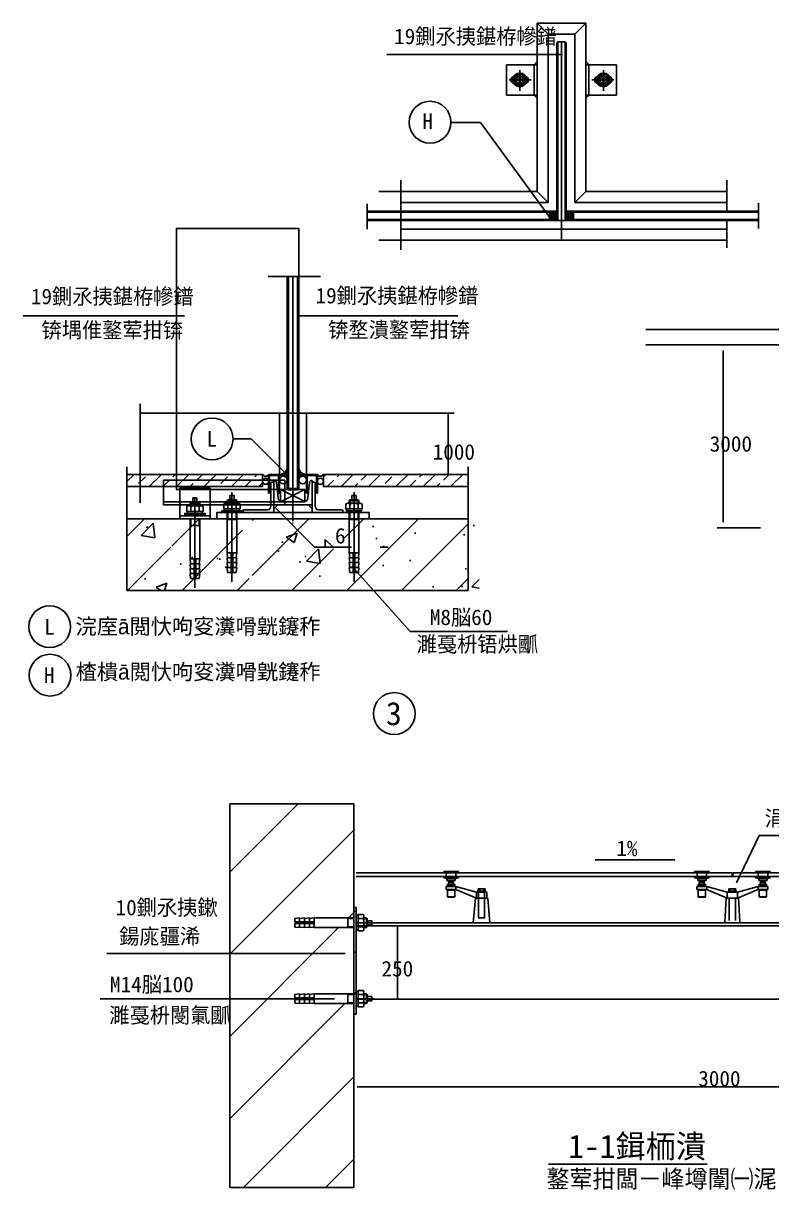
# Model space of a CAD drawing. Header units: metres. Extents: x 76772 to 101071, y -99290 to -68368.
# Drawn here: x 77643 to 89908, y -99290 to -80188 of the extents above; entities that cross this region are included whole.
import ezdxf

# ---------------------------------------------------------------- set-up
doc = ezdxf.new("R2010")
doc.units = ezdxf.units.M
for name, color, linetype in [('3', 3, 'Continuous'), ('7', 7, 'Continuous'), ('AM_1', 7, 'Continuous'), ('AXIS', 3, 'Continuous'), ('DOTE', 1, 'Continuous'), ('LAYER7', 7, 'Continuous'), ('PUB_DIM', 3, 'Continuous'), ('PUB_TEXT', 7, 'Continuous'), ('TEXT', 7, 'Continuous')]:
    doc.layers.add(name, color=color, linetype=linetype)

msp = doc.modelspace()

# ---------------------------------------------------------------- hatches: boundary and pattern name
h = msp.add_hatch()
h.set_pattern_fill('ANSI33', scale=50)
h.paths.add_polyline_path([(81562.89, -87575.08), (79762.75, -87575.08), (79762.75, -87775.08), (81562.89, -87775.08)])
h.paths.add_polyline_path([(79762.75, -87575.08), (79340.32, -87575.08), (79340.32, -87775.08), (79762.75, -87775.08)])
h = msp.add_hatch()
h.set_pattern_fill('ANSI33', scale=50)
h.paths.add_polyline_path([(84073.21, -87575.08), (82562.89, -87575.08), (82562.89, -87775.08), (84073.21, -87775.08)])
h.paths.add_polyline_path([(84933.93, -87575.08), (84073.21, -87575.08), (84073.21, -87775.08), (84933.93, -87775.08)])
h = msp.add_hatch()
h.set_pattern_fill('ANSI31', scale=200)
h.paths.add_polyline_path([(84933.93, -88300.93), (82887.89, -88300.93), (82887.89, -88960.93), (82879.89, -89040.93), (82887.89, -89040.93), (82879.89, -89120.93), (82887.89, -89120.93), (82879.89, -89200.93), (82887.89, -89200.93), (82879.89, -89280.93), (82821.22, -89280.93), (82821.22, -88960.93), (82794.55, -88960.93), (82794.55, -89280.93), (82741.22, -89280.93), (82727.89, -89200.93), (82741.22, -89200.93), (82727.89, -89120.93), (82741.22, -89120.93), (82727.89, -89040.93), (82741.22, -89040.93), (82727.89, -88960.93), (82727.89, -88435.97), (82594.26, -88302.35), (82594.26, -89478.11), (84933.93, -89478.11)])
h.paths.add_polyline_path([(82594.26, -88302.35), (82592.84, -88300.93), (82377.89, -88300.93), (82072.63, -88300.93), (82072.63, -88301.79), (82062.63, -88301.79), (82062.63, -88300.93), (81397.89, -88300.93), (81397.89, -88960.93), (81384.55, -89040.93), (81397.89, -89040.93), (81384.55, -89120.93), (81397.89, -89120.93), (81384.55, -89200.93), (81397.89, -89200.93), (81384.55, -89280.93), (81331.22, -89280.93), (81331.22, -88960.93), (81304.55, -88960.93), (81304.55, -89280.93), (81245.89, -89280.93), (81237.89, -89200.93), (81245.89, -89200.93), (81237.89, -89120.93), (81245.89, -89120.93), (81237.89, -89040.93), (81245.89, -89040.93), (81237.89, -88960.93), (81237.89, -88300.93), (81117.89, -88300.93), (81090.28, -88300.93), (80625.62, -88765.59), (79966, -88765.59), (79966, -88637.59), (80094, -88765.59), (80625.62, -88765.59), (81090.28, -88300.93), (81053.89, -88300.93), (79340.32, -88300.93), (79340.32, -89478.11), (82594.26, -89478.11)])
h = msp.add_hatch()
h.set_pattern_fill('AR-CONC', scale=10)
h.paths.add_polyline_path([(81417.89, -88960.93), (81417.89, -88300.93), (81297.89, -88300.93), (81270.28, -88300.93), (80805.62, -88765.59), (80146, -88765.59), (80146, -88637.59), (80274, -88765.59), (80805.62, -88765.59), (81270.28, -88300.93), (81233.89, -88300.93), (79520.32, -88300.93), (79520.32, -89478.11), (82774.26, -89478.11), (82774.26, -88302.35), (82772.84, -88300.93), (82557.89, -88300.93), (81577.89, -88300.93), (81577.89, -88960.93), (81564.55, -89040.93), (81577.89, -89040.93), (81564.55, -89120.93), (81577.89, -89120.93), (81564.55, -89200.93), (81577.89, -89200.93), (81564.55, -89280.93), (81511.22, -89280.93), (81511.22, -88960.93), (81484.55, -88960.93), (81484.55, -89280.93), (81425.89, -89280.93), (81417.89, -89200.93), (81425.89, -89200.93), (81417.89, -89120.93), (81425.89, -89120.93), (81417.89, -89040.93), (81425.89, -89040.93)])
h.paths.add_polyline_path([(85113.93, -88300.93), (83067.89, -88300.93), (83067.89, -88960.93), (83059.89, -89040.93), (83067.89, -89040.93), (83059.89, -89120.93), (83067.89, -89120.93), (83059.89, -89200.93), (83067.89, -89200.93), (83059.89, -89280.93), (83001.22, -89280.93), (83001.22, -88960.93), (82974.55, -88960.93), (82974.55, -89280.93), (82921.22, -89280.93), (82907.89, -89200.93), (82921.22, -89200.93), (82907.89, -89120.93), (82921.22, -89120.93), (82907.89, -89040.93), (82921.22, -89040.93), (82907.89, -88960.93), (82907.89, -88435.97), (82774.26, -88302.35), (82774.26, -89478.11), (85113.93, -89478.11)])
h = msp.add_hatch()
h.set_pattern_fill('閽㈢瓔娣峰嚌鍦', scale=300)
h.set_pattern_definition([(45, (0, 0), (-673.519, 673.519), [])])
h.paths.add_polyline_path([(82252.13, -94837.98), (82252.13, -94851.32), (82332.13, -94837.98), (82332.13, -94851.32), (82412.13, -94837.98), (83058.8, -94837.98), (83058.8, -92968.73), (81026.99, -92968.73), (81026.99, -99253.79), (83058.8, -99253.79), (83058.8, -96242.36), (82412.13, -96242.36), (82332.13, -96234.36), (82332.13, -96242.36), (82252.13, -96234.36), (82252.13, -96242.36), (82172.13, -96234.36), (82172.13, -96242.36), (82092.13, -96234.36), (82092.13, -96175.69), (82412.13, -96175.69), (82412.13, -96149.03), (82092.13, -96149.03), (82092.13, -96095.69), (82172.13, -96082.36), (82172.13, -96095.69), (82252.13, -96082.36), (82252.13, -96095.69), (82332.13, -96082.36), (82332.13, -96095.69), (82412.13, -96082.36), (83058.8, -96082.36), (83058.8, -94997.98), (82412.13, -94997.98), (82332.13, -94989.98), (82332.13, -94997.98), (82252.13, -94989.98), (82252.13, -94997.98), (82172.13, -94989.98), (82172.13, -94997.98), (82092.13, -94989.98), (82092.13, -94931.32), (82412.13, -94931.32), (82412.13, -94904.65), (82092.13, -94904.65), (82092.13, -94851.32), (82172.13, -94837.98), (82172.13, -94851.32)])
at = {"layer": 'AM_1'}
h = msp.add_hatch(dxfattribs=at)
h.set_pattern_fill('NET', scale=10)
h.paths.add_polyline_path([(86269.28, -83400.63), (86254.28, -83415.63), (86404.28, -83415.63), (86389.28, -83400.63), (86389.28, -83265.63), (86254.28, -83265.63), (86269.28, -83280.63)])
h = msp.add_hatch(dxfattribs=at)
h.set_pattern_fill('NET', scale=10)
h.paths.add_polyline_path([(86659.28, -83400.63), (86674.28, -83415.63), (86524.28, -83415.63), (86539.28, -83400.63), (86539.28, -83265.63), (86674.28, -83265.63), (86659.28, -83280.63)])
at = {"layer": 'TEXT'}
h = msp.add_hatch(dxfattribs=at)
h.set_pattern_fill('閲戝睘', scale=150)
h.set_pattern_definition([(45, (0, 0), (-336.7596, 336.7596), [])])
h.paths.add_polyline_path([(83098.8, -94668.02), (83058.8, -94668.02), (83058.8, -94769), (83098.8, -94769)])
h.paths.add_polyline_path([(83098.8, -94848.8), (83058.8, -94848.8), (83058.8, -96237.24), (83098.8, -96237.24)])
h.paths.add_polyline_path([(83098.8, -96317.04), (83058.8, -96317.04), (83058.8, -96418.02), (83098.8, -96418.02)])

# ---------------------------------------------------------------- linework, layer by layer
for p, q in [((86404.28, -83415.63), (86404.28, -80492.76)), ((86524.28, -83415.63), (86524.28, -80492.76)), ((83600.04, -80695.88), (86481.97, -80695.88)), ((86254.28, -83415.63), (86796.85, -83415.63)), ((82513.64, -84331.76), (81658.57, -84331.76)), ((81967.89, -84331.76), (81967.89, -87807.03)), ((81987.89, -87827.03), (81987.89, -84331.76)), ((82062.89, -88343.31), (82062.89, -84331.76)), ((82137.89, -87827.03), (82137.89, -84331.76)), ((82157.89, -87807.03), (82157.89, -84331.76)), ((80287.22, -84976.53), (77643.34, -84976.53)), ((84765.17, -84976.53), (82137.89, -84976.53)), ((87843.27, -85452.08), (100009.01, -85452.08)), ((79556.41, -88039.12), (79556.41, -86421.16)), ((79556.41, -86575.08), (84073.21, -86575.08)), ((81842.89, -87575.08), (81842.89, -86575.08)), ((82282.89, -87575.08), (82282.89, -86575.08)), ((84073.83, -86575.08), (84705.61, -86575.08)), ((84604.05, -87576.79), (84604.05, -86575.08)), ((79340.32, -89478.11), (79340.32, -87451.12)), ((81965.18, -87476.79), (81967.89, -87476.79)), ((82160.59, -87476.79), (82157.89, -87476.79)), ((84933.93, -89478.11), (84933.93, -87451.12)), ((81562.89, -87575.08), (79340.32, -87575.08)), ((81562.89, -87775.08), (81562.89, -87575.08)), ((81662.89, -87575.93), (81662.89, -87885.4)), ((81842.89, -87575.93), (81662.89, -87575.93)), ((81677.89, -87590.93), (81827.89, -87590.93)), ((81677.89, -87885.4), (81677.89, -87590.93)), ((81827.89, -87590.93), (81747.89, -87590.93)), ((81756.35, -87675.03), (81747.89, -87675.03)), ((81747.89, -87675.03), (81747.89, -88075.03)), ((81827.89, -87590.93), (81827.89, -87885.4)), ((81842.89, -87885.4), (81842.89, -87575.93)), ((81842.89, -87589.29), (81967.89, -87589.29)), ((81842.89, -87626.79), (81858.78, -87626.79)), ((81842.89, -87664.29), (81843.02, -87664.29)), ((81875.87, -87613.34), (81875.87, -87571.5)), ((81913.37, -87606.45), (81913.37, -87554.16)), ((81916.73, -87551.79), (81967.89, -87551.79)), ((81950.64, -87514.29), (81967.89, -87514.29)), ((81950.87, -87625.57), (81950.87, -87513.89)), ((81951.99, -87626.79), (81967.89, -87626.79)), ((81967.75, -87664.29), (81967.89, -87664.29)), ((82175.13, -87514.29), (82157.89, -87514.29)), ((82209.04, -87551.79), (82157.89, -87551.79)), ((82282.89, -87589.29), (82157.89, -87589.29)), ((82173.78, -87626.79), (82157.89, -87626.79)), ((82158.02, -87664.29), (82157.89, -87664.29)), ((82174.9, -87625.57), (82174.9, -87513.89)), ((82212.4, -87606.45), (82212.4, -87554.16)), ((82249.9, -87613.34), (82249.9, -87571.5)), ((82282.89, -87626.79), (82266.99, -87626.79)), ((82282.89, -87664.29), (82282.75, -87664.29)), ((82282.89, -87575.93), (82462.89, -87575.93)), ((82282.89, -87885.4), (82282.89, -87575.93)), ((82297.89, -87590.93), (82377.89, -87590.93)), ((82447.89, -87590.93), (82297.89, -87590.93)), ((82297.89, -87590.93), (82297.89, -87885.4)), ((82377.89, -87675.03), (82369.42, -87675.03)), ((82377.89, -88075.03), (82377.89, -87675.03)), ((82447.89, -87885.4), (82447.89, -87590.93)), ((82462.89, -87575.93), (82462.89, -87885.4)), ((84073.83, -87575.08), (84605.3, -87575.08)), ((79340.32, -87775.08), (81562.89, -87775.08)), ((81062.89, -87864.62), (81062.89, -89333.02)), ((81700.27, -87716.81), (81700.27, -88097.76)), ((81747.89, -87700.93), (81716.14, -87700.93)), ((81747.89, -88200.93), (81747.89, -87700.93)), ((81818.73, -87959.49), (81793.66, -87708.8)), ((81859.6, -87825.44), (82259.6, -87825.44)), ((81859.6, -88025.44), (81859.6, -87825.44)), ((81859.6, -87825.44), (82259.6, -88018.97)), ((81859.6, -88025.44), (82259.6, -87825.44)), ((81967.89, -87807.03), (82157.89, -87807.03)), ((81967.89, -87807.03), (81987.89, -87827.03)), ((81987.89, -87827.03), (82137.89, -87827.03)), ((82137.89, -87827.03), (82157.89, -87807.03)), ((82259.6, -87825.44), (82259.6, -88025.44)), ((82332.11, -87708.8), (82307.04, -87959.49)), ((82377.89, -88200.93), (82377.89, -87700.93)), ((82377.89, -87700.93), (82409.63, -87700.93)), ((82425.5, -87716.81), (82425.5, -88097.76)), ((83062.89, -87864.62), (83062.89, -89333.02)), ((82062.89, -88027.03), (79942.75, -88027.03)), ((80376.28, -88047.6), (80389.62, -88034.27)), ((80376.28, -88047.6), (80536.28, -88047.6)), ((80376.28, -88047.6), (80376.28, -88087.6)), ((80389.62, -88034.27), (80522.95, -88034.27)), ((80389.62, -88034.27), (80389.62, -88087.6)), ((80422.95, -87959.68), (80422.95, -88034.27)), ((80489.62, -87959.68), (80422.95, -87959.68)), ((80456.28, -87964.62), (80456.28, -89433.02)), ((80489.62, -87959.68), (80489.62, -88034.27)), ((80522.95, -88034.27), (80522.95, -88087.6)), ((80536.28, -88047.6), (80522.95, -88034.27)), ((80536.28, -88047.6), (80536.28, -88087.6)), ((80982.89, -88007.6), (80996.22, -87994.27)), ((80982.89, -88007.6), (80982.89, -88047.6)), ((80982.89, -88007.6), (81142.89, -88007.6)), ((80996.22, -87994.27), (80996.22, -88047.6)), ((80996.22, -87994.27), (81129.55, -87994.27)), ((81096.22, -87919.68), (81029.55, -87919.68)), ((81029.55, -87919.68), (81029.55, -87994.27)), ((81096.22, -87919.68), (81096.22, -87994.27)), ((81142.89, -88007.6), (81129.55, -87994.27)), ((81129.55, -87994.27), (81129.55, -88047.6)), ((81142.89, -88007.6), (81142.89, -88047.6)), ((81662.89, -87885.4), (81677.89, -87885.4)), ((81827.89, -87885.4), (81842.89, -87885.4)), ((82259.6, -88025.44), (81859.6, -88025.44)), ((82244.41, -88027.03), (81893.36, -88027.03)), ((82062.89, -88139.61), (82062.89, -87891.6)), ((82297.89, -87885.4), (82282.89, -87885.4)), ((82462.89, -87885.4), (82447.89, -87885.4)), ((82982.89, -88007.6), (82996.22, -87994.27)), ((83142.89, -88007.6), (82982.89, -88007.6)), ((82982.89, -88007.6), (82982.89, -88047.6)), ((83129.55, -87994.27), (82996.22, -87994.27)), ((82996.22, -87994.27), (82996.22, -88047.6)), ((83029.55, -87919.68), (83029.55, -87994.27)), ((83029.55, -87919.68), (83096.22, -87919.68)), ((83096.22, -87919.68), (83096.22, -87994.27)), ((83129.55, -87994.27), (83129.55, -88047.6)), ((83142.89, -88007.6), (83129.55, -87994.27)), ((83142.89, -88007.6), (83142.89, -88047.6)), ((80467.39, -88180.93), (80445.17, -88214.27)), ((80996.22, -88200.93), (80996.22, -88313.61)), ((81074, -88140.93), (81051.77, -88174.27)), ((81129.55, -88200.93), (81129.55, -88313.61)), ((81142.89, -88200.93), (81142.89, -88860.93)), ((81247.89, -88169.19), (81247.89, -88200.93)), ((81247.89, -88200.93), (81747.89, -88200.93)), ((81644.71, -88153.31), (81263.76, -88153.31)), ((81747.89, -88075.03), (82377.89, -88075.03)), ((81782.37, -88130.59), (82417.34, -88768.46)), ((82877.89, -88200.93), (82377.89, -88200.93)), ((82481.06, -88153.31), (82862.01, -88153.31)), ((82877.89, -88169.19), (82877.89, -88200.93)), ((82982.89, -88200.93), (82982.89, -88860.93)), ((82996.22, -88200.93), (82996.22, -88313.61)), ((83051.77, -88140.93), (83074, -88174.27)), ((83129.55, -88200.93), (83129.55, -88313.61)), ((79340.32, -88300.93), (84933.93, -88300.93)), ((80536.28, -88413.61), (80376.28, -88413.61)), ((80389.62, -88300.93), (80389.62, -88413.61)), ((80522.95, -88300.93), (80522.95, -88413.61)), ((80536.28, -88300.93), (80536.28, -88960.93)), ((81142.89, -88313.61), (80982.89, -88313.61)), ((82053.94, -88371.79), (82063.94, -88371.79)), ((82053.94, -88371.79), (82063.94, -88371.79)), ((82053.94, -88371.79), (82063.94, -88371.79)), ((82053.94, -88371.79), (82063.94, -88371.79)), ((82053.94, -88371.79), (82063.94, -88371.79)), ((82053.94, -88371.79), (82063.94, -88371.79)), ((82053.94, -88371.79), (82063.94, -88371.79)), ((82053.94, -88371.79), (82063.94, -88371.79)), ((82053.94, -88371.79), (82063.94, -88371.79)), ((82053.94, -88371.79), (82063.94, -88371.79)), ((82053.94, -88371.79), (82063.94, -88371.79)), ((82053.94, -88371.79), (82063.94, -88371.79)), ((82053.94, -88371.79), (82063.94, -88371.79)), ((82053.94, -88371.79), (82063.94, -88371.79)), ((82053.94, -88371.79), (82063.94, -88371.79)), ((82053.94, -88371.79), (82063.94, -88371.79)), ((82053.94, -88371.79), (82063.94, -88371.79)), ((82053.94, -88371.79), (82063.94, -88371.79)), ((82053.94, -88371.79), (82063.94, -88371.79)), ((82062.63, -88301.79), (82072.63, -88301.79)), ((82062.63, -88301.79), (82072.63, -88301.79)), ((82062.63, -88301.79), (82072.63, -88301.79)), ((82062.63, -88301.79), (82072.63, -88301.79)), ((82062.63, -88301.79), (82072.63, -88301.79)), ((82062.63, -88301.79), (82072.63, -88301.79)), ((82062.63, -88301.79), (82072.63, -88301.79)), ((82062.63, -88301.79), (82072.63, -88301.79)), ((82062.63, -88301.79), (82072.63, -88301.79)), ((82062.63, -88301.79), (82072.63, -88301.79)), ((82062.63, -88301.79), (82072.63, -88301.79)), ((82062.63, -88301.79), (82072.63, -88301.79)), ((82062.63, -88301.79), (82072.63, -88301.79)), ((82062.63, -88301.79), (82072.63, -88301.79)), ((82062.63, -88301.79), (82072.63, -88301.79)), ((82062.63, -88301.79), (82072.63, -88301.79)), ((82062.63, -88301.79), (82072.63, -88301.79)), ((82062.63, -88301.79), (82072.63, -88301.79)), ((82062.63, -88301.79), (82072.63, -88301.79)), ((82982.89, -88313.61), (83142.89, -88313.61)), ((82417.34, -88768.46), (83022.72, -88769.84)), ((82592.77, -88641.84), (82720.77, -88769.84)), ((82592.77, -88769.84), (82592.77, -88641.84)), ((83622.01, -88769.84), (83494.01, -88769.84)), ((80376.28, -88960.93), (80536.28, -88960.93)), ((80384.28, -89040.93), (80376.28, -88960.93)), ((80442.95, -88960.93), (80442.95, -89280.93)), ((80469.62, -88960.93), (80469.62, -89280.93)), ((80522.95, -89040.93), (80536.28, -88960.93)), ((80990.89, -88940.93), (80982.89, -88860.93)), ((80982.89, -88860.93), (81142.89, -88860.93)), ((80982.89, -88940.93), (80990.89, -89020.93)), ((80982.89, -88940.93), (81049.55, -88940.93)), ((81049.55, -88860.93), (81049.55, -89180.93)), ((81076.22, -88860.93), (81076.22, -89180.93)), ((81076.22, -88940.93), (81142.89, -88940.93)), ((81129.55, -88940.93), (81142.89, -88860.93)), ((81142.89, -88940.93), (81129.55, -89020.93)), ((82996.22, -88940.93), (82982.89, -88860.93)), ((83142.89, -88860.93), (82982.89, -88860.93)), ((82982.89, -88940.93), (82996.22, -89020.93)), ((83049.55, -88940.93), (82982.89, -88940.93)), ((83049.55, -88860.93), (83049.55, -89180.93)), ((83076.22, -88860.93), (83076.22, -89180.93)), ((83142.89, -88940.93), (83076.22, -88940.93)), ((83134.89, -88940.93), (83142.89, -88860.93)), ((83142.89, -88940.93), (83134.89, -89020.93)), ((80376.28, -89040.93), (80384.28, -89120.93)), ((80376.28, -89040.93), (80442.95, -89040.93)), ((80376.28, -89120.93), (80442.95, -89120.93)), ((80376.28, -89120.93), (80384.28, -89200.93)), ((80376.28, -89200.93), (80442.95, -89200.93)), ((80376.28, -89200.93), (80384.28, -89280.93)), ((80469.62, -89040.93), (80536.28, -89040.93)), ((80469.62, -89120.93), (80536.28, -89120.93)), ((80469.62, -89200.93), (80536.28, -89200.93)), ((80536.28, -89040.93), (80522.95, -89120.93)), ((80536.28, -89120.93), (80522.95, -89200.93)), ((80536.28, -89200.93), (80522.95, -89280.93)), ((80982.89, -89020.93), (80990.89, -89100.93)), ((80982.89, -89020.93), (81049.55, -89020.93)), ((80982.89, -89100.93), (80990.89, -89180.93)), ((80982.89, -89100.93), (81049.55, -89100.93)), ((80990.89, -89180.93), (81049.55, -89180.93)), ((81076.22, -89020.93), (81142.89, -89020.93)), ((81076.22, -89100.93), (81142.89, -89100.93)), ((81076.22, -89180.93), (81129.55, -89180.93)), ((81142.89, -89020.93), (81129.55, -89100.93)), ((81142.89, -89100.93), (81129.55, -89180.93)), ((82982.89, -89020.93), (82996.22, -89100.93)), ((83049.55, -89020.93), (82982.89, -89020.93)), ((82982.89, -89100.93), (82996.22, -89180.93)), ((83049.55, -89100.93), (82982.89, -89100.93)), ((83049.55, -89180.93), (82996.22, -89180.93)), ((83142.89, -89020.93), (83076.22, -89020.93)), ((83142.89, -89100.93), (83076.22, -89100.93)), ((83134.89, -89180.93), (83076.22, -89180.93)), ((83142.89, -89020.93), (83134.89, -89100.93)), ((83142.89, -89100.93), (83134.89, -89180.93)), ((80384.28, -89280.93), (80442.95, -89280.93)), ((80469.62, -89280.93), (80522.95, -89280.93)), ((79340.32, -89478.11), (84933.93, -89478.11)), ((83058.8, -92968.73), (81026.99, -92968.73)), ((81026.99, -92968.73), (81026.99, -99253.79)), ((83058.8, -99253.79), (83058.8, -92968.73)), ((83098.8, -94668.02), (83058.8, -94668.02)), ((82172.13, -94837.98), (82092.13, -94851.32)), ((82092.13, -94904.65), (82092.13, -94851.32)), ((82412.13, -94904.65), (82092.13, -94904.65)), ((82412.13, -94931.32), (82092.13, -94931.32)), ((82092.13, -94989.98), (82092.13, -94931.32)), ((82252.13, -94837.98), (82172.13, -94851.32)), ((82172.13, -94904.65), (82172.13, -94837.98)), ((82172.13, -94997.98), (82172.13, -94931.32)), ((82332.13, -94837.98), (82252.13, -94851.32)), ((82252.13, -94904.65), (82252.13, -94837.98)), ((82252.13, -94997.98), (82252.13, -94931.32)), ((82332.13, -94851.32), (82412.13, -94837.98)), ((82332.13, -94904.65), (82332.13, -94837.98)), ((82332.13, -94997.98), (82332.13, -94931.32)), ((82412.13, -94997.98), (82412.13, -94837.98)), ((83072.13, -94837.98), (82412.13, -94837.98)), ((82959.46, -94837.98), (82959.46, -94997.98)), ((83072.13, -94851.32), (82959.46, -94851.32)), ((83132.13, -94906.87), (83098.8, -94929.1)), ((83265.46, -94837.98), (83225.46, -94837.98)), ((83278.8, -94851.32), (83225.46, -94851.32)), ((83265.46, -94997.98), (83265.46, -94837.98)), ((83265.46, -94837.98), (83278.8, -94851.32)), ((83278.8, -94984.65), (83278.8, -94851.32)), ((83353.39, -94884.65), (83278.8, -94884.65)), ((83353.39, -94884.65), (83353.39, -94951.32)), ((82172.13, -94997.98), (82092.13, -94989.98)), ((82252.13, -94997.98), (82172.13, -94989.98)), ((82332.13, -94997.98), (82252.13, -94989.98)), ((82332.13, -94989.98), (82412.13, -94997.98)), ((83072.13, -94984.65), (82959.46, -94984.65)), ((83278.8, -94984.65), (83225.46, -94984.65)), ((83265.46, -94997.98), (83225.46, -94997.98)), ((83265.46, -94997.98), (83278.8, -94984.65)), ((83353.39, -94951.32), (83278.8, -94951.32)), ((82172.13, -96082.36), (82092.13, -96095.69)), ((82252.13, -96082.36), (82172.13, -96095.69)), ((82172.13, -96149.03), (82172.13, -96082.36)), ((82332.13, -96082.36), (82252.13, -96095.69)), ((82252.13, -96149.03), (82252.13, -96082.36)), ((82332.13, -96095.69), (82412.13, -96082.36)), ((82332.13, -96149.03), (82332.13, -96082.36)), ((82412.13, -96242.36), (82412.13, -96082.36)), ((83072.13, -96082.36), (82412.13, -96082.36)), ((82959.46, -96082.36), (82959.46, -96242.36)), ((83265.46, -96082.36), (83225.46, -96082.36)), ((83265.46, -96242.36), (83265.46, -96082.36)), ((83265.46, -96082.36), (83278.8, -96095.69)), ((82092.13, -96149.03), (82092.13, -96095.69)), ((82412.13, -96149.03), (82092.13, -96149.03)), ((82412.13, -96175.69), (82092.13, -96175.69)), ((82092.13, -96234.36), (82092.13, -96175.69)), ((82172.13, -96242.36), (82092.13, -96234.36)), ((82172.13, -96242.36), (82172.13, -96175.69)), ((82252.13, -96242.36), (82172.13, -96234.36)), ((82252.13, -96242.36), (82252.13, -96175.69)), ((82332.13, -96242.36), (82252.13, -96234.36)), ((82332.13, -96242.36), (82332.13, -96175.69)), ((82332.13, -96234.36), (82412.13, -96242.36)), ((83072.13, -96095.69), (82959.46, -96095.69)), ((83072.13, -96229.03), (82959.46, -96229.03)), ((83132.13, -96151.25), (83098.8, -96173.47)), ((83278.8, -96095.69), (83225.46, -96095.69)), ((83278.8, -96229.03), (83225.46, -96229.03)), ((83265.46, -96242.36), (83225.46, -96242.36)), ((83265.46, -96242.36), (83278.8, -96229.03)), ((83278.8, -96229.03), (83278.8, -96095.69)), ((83353.39, -96129.03), (83278.8, -96129.03)), ((83353.39, -96195.69), (83278.8, -96195.69)), ((83353.39, -96129.03), (83353.39, -96195.69)), ((83058.8, -97179.7), (83058.8, -97767.86)), ((83115.93, -97607.86), (94287.24, -97607.86)), ((81026.99, -99253.79), (83058.8, -99253.79))]:
    msp.add_line(p, q)
for points in [[(86404.28, -83415.63), (86524.28, -83415.63), (86539.28, -83400.63), (86539.28, -80507.76), (86524.28, -80492.76), (86404.28, -80492.76), (86389.28, -80507.76), (86389.28, -83400.63)], [(82157.89, -87825.44), (80151.22, -87825.44), (80151.22, -83546.88), (82157.89, -83546.88)], [(79340.32, -87775.08), (81562.89, -87775.08), (81562.89, -87575.08), (79340.32, -87575.08)], [(81927.89, -88075.03), (79942.75, -88075.03), (79942.75, -87670.93), (81927.89, -87670.93)], [(84933.93, -87775.08), (82562.89, -87775.08), (82562.89, -87575.08), (84933.93, -87575.08)], [(80622.95, -88240.93), (80622.95, -88214.27), (80289.62, -88214.27), (80289.62, -88240.93)], [(80578.95, -88180.93), (80333.62, -88180.93), (80333.62, -88214.27), (80578.95, -88214.27)], [(80812.89, -88300.93), (83312.89, -88300.93), (83312.89, -88200.93), (80812.89, -88200.93)], [(81229.55, -88200.93), (81229.55, -88174.27), (80896.22, -88174.27), (80896.22, -88200.93)], [(81185.55, -88140.93), (80940.22, -88140.93), (80940.22, -88174.27), (81185.55, -88174.27)], [(81747.89, -88139.03), (81811.89, -88075.03), (81747.89, -88075.03)], [(82377.89, -88139.03), (82313.89, -88075.03), (82377.89, -88075.03)], [(82940.22, -88140.93), (83185.55, -88140.93), (83185.55, -88174.27), (82940.22, -88174.27)], [(83132.13, -94795.32), (83132.13, -95040.65), (83098.8, -95040.65), (83098.8, -94795.32)], [(83132.13, -96039.69), (83132.13, -96285.03), (83098.8, -96285.03), (83098.8, -96039.69)]]:
    msp.add_lwpolyline(points, close=True)
for points in [[(86013.48, -80864.95), (86064.28, -80864.95), (86064.28, -80814.15), (86013.48, -80864.95)], [(86915.07, -80864.95), (86864.28, -80864.95), (86864.28, -80814.15), (86915.07, -80864.95)], [(86013.48, -81364.95), (86064.28, -81364.95), (86064.28, -81415.74), (86013.48, -81364.95)], [(86915.07, -81364.95), (86864.28, -81364.95), (86864.28, -81415.74), (86915.07, -81364.95)], [(84651.73, -81813.93), (85135.54, -81813.93), (86272.36, -83368.93)], [(86244.28, -83265.63), (86389.28, -83265.63), (86389.28, -83400.63), (86404.28, -83415.63), (86254.28, -83415.63), (86269.28, -83400.63), (86269.28, -83282.21), (86254.28, -83265.63)], [(86684.28, -83265.63), (86539.28, -83265.63), (86539.28, -83400.63), (86524.28, -83415.63), (86674.28, -83415.63), (86659.28, -83400.63), (86659.28, -83282.21), (86674.28, -83265.63)], [(81922.31, -87536.67), (81380.1, -86994.45), (81079.81, -86994.45)], [(81163.04, -88047.6), (80962.74, -88047.6)], [(80996.12, -88060.93), (80996.12, -88139.76)], [(81129.65, -88060.93), (81129.65, -88139.76)], [(82962.74, -88047.6), (83163.04, -88047.6)], [(82996.12, -88060.93), (82996.12, -88139.76)], [(83129.65, -88060.93), (83129.65, -88139.76)], [(80556.43, -88087.6), (80356.13, -88087.6)], [(80389.52, -88100.93), (80389.52, -88179.76)], [(80523.05, -88100.93), (80523.05, -88179.76)], [(80982.89, -88200.93), (80982.89, -88860.93)], [(83142.89, -88200.93), (83142.89, -88860.93)], [(80376.28, -88300.93), (80376.28, -88960.93)], [(85579.81, -90151.17), (83984.7, -90151.17), (83028.11, -89076.41)], [(83212.13, -94851.22), (83133.3, -94851.22)], [(83225.46, -94817.83), (83225.46, -95018.13)], [(83072.13, -94997.98), (82412.13, -94997.98)], [(83212.13, -94984.75), (83133.3, -94984.75)], [(83225.46, -96062.21), (83225.46, -96262.51)], [(83072.13, -96242.36), (82412.13, -96242.36)], [(83212.13, -96095.59), (83133.3, -96095.59)], [(83212.13, -96229.13), (83133.3, -96229.13)]]:
    msp.add_lwpolyline(points)
for points in [[(81129.65, -88060.93, 0.2), (80996.12, -88060.93, 0.4), (80929.35, -88060.93), (80929.35, -88140.93), (81196.42, -88140.93), (81196.42, -88060.93, 0.4), (81129.65, -88060.93)], [(82996.12, -88060.93, -0.2), (83129.65, -88060.93, -0.4), (83196.42, -88060.93), (83196.42, -88140.93), (82929.35, -88140.93), (82929.35, -88060.93, -0.4), (82996.12, -88060.93)], [(80523.05, -88100.93, 0.2), (80389.52, -88100.93, 0.4), (80322.75, -88100.93), (80322.75, -88180.93), (80589.82, -88180.93), (80589.82, -88100.93, 0.4), (80523.05, -88100.93)], [(83212.13, -94851.22, -0.2), (83212.13, -94984.75, -0.4), (83212.13, -95051.52), (83132.13, -95051.52), (83132.13, -94784.45), (83212.13, -94784.45, -0.4), (83212.13, -94851.22)], [(83212.13, -96095.59, -0.2), (83212.13, -96229.13, -0.4), (83212.13, -96295.89), (83132.13, -96295.89), (83132.13, -96028.83), (83212.13, -96028.83, -0.4), (83212.13, -96095.59)]]:
    msp.add_lwpolyline(points, format="xyb")
for centre, radius in [((84309.34, -81807.62), 342.45), ((80737.36, -86994.45), 342.45), ((81612.89, -87687.6), 50), ((81905.39, -87668.43), 62.5), ((82220.39, -87668.43), 62.5), ((82512.89, -87687.6), 50), ((78075.99, -90070.37), 342.45), ((78081.69, -90863.75), 342.45), ((83722.66, -91492.61), 342.45)]:
    msp.add_circle(centre, radius)
for centre, radius, start, end in [((81842.89, -87450.93), 125, 270, 0), ((82282.89, -87450.93), 125, 180, 270), ((81613.13, -87546.61), 57.33, 208.79, 330.23), ((81756.35, -87712.53), 37.5, 5.71, 90), ((82369.42, -87712.53), 37.5, 90, 174.29), ((82512.65, -87546.61), 57.33, 209.77, 331.21), ((81716.14, -87716.81), 15.87, 90, 180), ((82409.63, -87716.81), 15.87, 0, 90), ((81893.36, -87952.03), 75, 185.71, 270), ((82232.41, -87952.03), 75, 270, 354.29), ((81263.76, -88169.19), 15.87, 90, 180), ((81644.71, -88097.76), 55.56, 270, 360), ((82481.06, -88097.76), 55.56, 180, 270), ((82862.01, -88169.19), 15.87, 360, 90)]:
    msp.add_arc(centre, radius, start, end)
at = {"layer": '3'}
for p, q in [((84773.8, -94077.25), (84533.8, -94077.25)), ((84533.8, -94077.25), (84533.8, -94102.25)), ((84533.8, -94102.25), (84773.8, -94102.25)), ((84533.8, -94185.58), (84533.8, -94162.25)), ((84773.8, -94162.25), (84533.8, -94162.25)), ((84575.46, -94162.25), (84575.46, -94102.25)), ((84732.13, -94162.25), (84732.13, -94102.25)), ((84773.8, -94077.25), (84773.8, -94102.25)), ((84773.8, -94185.58), (84773.8, -94162.25)), ((88883.8, -94077.25), (88643.8, -94077.25)), ((88643.8, -94077.25), (88643.8, -94102.25)), ((88643.8, -94102.25), (88883.8, -94102.25)), ((88643.8, -94185.58), (88643.8, -94162.25)), ((88883.8, -94162.25), (88643.8, -94162.25)), ((88685.46, -94162.25), (88685.46, -94102.25)), ((88842.13, -94162.25), (88842.13, -94102.25)), ((88883.8, -94077.25), (88883.8, -94102.25)), ((88883.8, -94185.58), (88883.8, -94162.25)), ((89643.8, -94077.25), (89883.8, -94077.25)), ((89643.8, -94077.25), (89643.8, -94102.25)), ((89883.8, -94102.25), (89643.8, -94102.25)), ((89643.8, -94162.25), (89883.8, -94162.25)), ((89643.8, -94185.58), (89643.8, -94162.25)), ((89685.46, -94162.25), (89685.46, -94102.25)), ((89842.13, -94162.25), (89842.13, -94102.25)), ((89883.8, -94077.25), (89883.8, -94102.25)), ((89883.8, -94185.58), (89883.8, -94162.25)), ((84533.8, -94185.58), (84773.8, -94185.58)), ((84585.46, -94192.25), (84533.8, -94185.58)), ((84560.46, -94185.58), (84747.13, -94185.58)), ((84583.8, -94312.25), (84583.8, -94322.25)), ((84583.8, -94312.25), (84723.8, -94312.25)), ((84585.46, -94225.58), (84585.46, -94192.25)), ((84585.46, -94192.25), (84722.13, -94192.25)), ((84585.46, -94225.58), (84722.13, -94225.58)), ((84593.8, -94288.92), (84593.8, -94312.25)), ((84593.8, -94288.92), (84713.8, -94288.92)), ((84610.46, -94305.58), (84610.46, -94288.92)), ((84610.46, -94305.58), (84697.13, -94305.58)), ((84613.8, -94255.58), (84613.8, -94238.92)), ((84613.8, -94238.92), (84693.8, -94238.92)), ((84613.8, -94255.58), (84693.8, -94255.58)), ((84617.13, -94288.92), (84617.13, -94255.58)), ((84620.46, -94238.92), (84620.46, -94225.58)), ((84627.13, -94255.58), (84627.13, -94238.92)), ((84680.46, -94255.58), (84680.46, -94238.92)), ((84687.13, -94238.92), (84687.13, -94225.58)), ((84690.46, -94288.92), (84690.46, -94255.58)), ((84693.8, -94255.58), (84693.8, -94238.92)), ((84697.13, -94305.58), (84697.13, -94288.92)), ((84713.8, -94288.92), (84713.8, -94312.25)), ((84722.13, -94192.25), (84773.8, -94185.58)), ((84722.13, -94225.58), (84722.13, -94192.25)), ((84723.8, -94312.25), (84723.8, -94322.25)), ((84733.8, -94372.25), (84733.8, -94322.25)), ((85096.06, -94360.97), (85211.53, -94360.97)), ((85096.06, -94400.97), (85096.06, -94360.97)), ((85124.93, -94360.97), (85124.93, -94400.97)), ((85182.66, -94360.97), (85182.66, -94400.97)), ((85211.53, -94400.97), (85211.53, -94360.97)), ((88643.8, -94185.58), (88883.8, -94185.58)), ((88695.46, -94192.25), (88643.8, -94185.58)), ((88670.46, -94185.58), (88857.13, -94185.58)), ((88693.8, -94312.25), (88693.8, -94322.25)), ((88693.8, -94312.25), (88833.8, -94312.25)), ((88695.46, -94225.58), (88695.46, -94192.25)), ((88695.46, -94192.25), (88832.13, -94192.25)), ((88695.46, -94225.58), (88832.13, -94225.58)), ((88703.8, -94288.92), (88703.8, -94312.25)), ((88703.8, -94288.92), (88823.8, -94288.92)), ((88720.46, -94305.58), (88720.46, -94288.92)), ((88720.46, -94305.58), (88807.13, -94305.58)), ((88723.8, -94255.58), (88723.8, -94238.92)), ((88723.8, -94238.92), (88803.8, -94238.92)), ((88723.8, -94255.58), (88803.8, -94255.58)), ((88727.13, -94288.92), (88727.13, -94255.58)), ((88730.46, -94238.92), (88730.46, -94225.58)), ((88737.13, -94255.58), (88737.13, -94238.92)), ((88790.46, -94255.58), (88790.46, -94238.92)), ((88797.13, -94238.92), (88797.13, -94225.58)), ((88800.46, -94288.92), (88800.46, -94255.58)), ((88803.8, -94255.58), (88803.8, -94238.92)), ((88807.13, -94305.58), (88807.13, -94288.92)), ((88823.8, -94288.92), (88823.8, -94312.25)), ((88832.13, -94192.25), (88883.8, -94185.58)), ((88832.13, -94225.58), (88832.13, -94192.25)), ((88833.8, -94312.25), (88833.8, -94322.25)), ((88843.8, -94372.25), (88843.8, -94322.25)), ((89206.06, -94360.97), (89321.53, -94360.97)), ((89206.06, -94400.97), (89206.06, -94360.97)), ((89234.93, -94360.97), (89234.93, -94400.97)), ((89292.66, -94360.97), (89292.66, -94400.97)), ((89321.53, -94400.97), (89321.53, -94360.97)), ((89321.53, -94400.97), (89321.53, -94360.97)), ((89883.8, -94185.58), (89643.8, -94185.58)), ((89695.46, -94192.25), (89643.8, -94185.58)), ((89857.13, -94185.58), (89670.46, -94185.58)), ((89683.8, -94372.25), (89683.8, -94322.25)), ((89833.8, -94312.25), (89693.8, -94312.25)), ((89693.8, -94312.25), (89693.8, -94322.25)), ((89832.13, -94192.25), (89695.46, -94192.25)), ((89695.46, -94225.58), (89695.46, -94192.25)), ((89832.13, -94225.58), (89695.46, -94225.58)), ((89823.8, -94288.92), (89703.8, -94288.92)), ((89703.8, -94288.92), (89703.8, -94312.25)), ((89720.46, -94305.58), (89720.46, -94288.92)), ((89807.13, -94305.58), (89720.46, -94305.58)), ((89803.8, -94238.92), (89723.8, -94238.92)), ((89723.8, -94255.58), (89723.8, -94238.92)), ((89803.8, -94255.58), (89723.8, -94255.58)), ((89727.13, -94288.92), (89727.13, -94255.58)), ((89730.46, -94238.92), (89730.46, -94225.58)), ((89737.13, -94255.58), (89737.13, -94238.92)), ((89790.46, -94255.58), (89790.46, -94238.92)), ((89797.13, -94238.92), (89797.13, -94225.58)), ((89800.46, -94288.92), (89800.46, -94255.58)), ((89803.8, -94255.58), (89803.8, -94238.92)), ((89807.13, -94305.58), (89807.13, -94288.92)), ((89823.8, -94288.92), (89823.8, -94312.25)), ((89832.13, -94192.25), (89883.8, -94185.58)), ((89832.13, -94225.58), (89832.13, -94192.25)), ((89833.8, -94312.25), (89833.8, -94322.25)), ((84583.8, -94382.25), (84583.8, -94372.25)), ((84583.8, -94382.25), (84723.8, -94382.25)), ((84593.8, -94492.25), (84593.8, -94382.25)), ((84593.8, -94492.25), (84600.46, -94498.92)), ((84593.8, -94492.25), (84713.8, -94492.25)), ((84600.46, -94498.92), (84707.13, -94498.92)), ((84707.13, -94498.92), (84713.8, -94492.25)), ((84713.8, -94492.25), (84713.8, -94382.25)), ((84723.8, -94382.25), (84723.8, -94372.25)), ((85220.46, -94411.58), (85087.13, -94411.58)), ((85087.13, -94411.58), (85087.13, -94415.58)), ((85090.46, -94400.97), (85217.13, -94400.97)), ((85090.46, -94411.58), (85090.46, -94400.97)), ((85152.46, -94400.97), (85152.46, -94411.58)), ((85155.13, -94400.97), (85155.13, -94411.58)), ((85217.13, -94411.58), (85217.13, -94400.97)), ((85220.46, -94411.58), (85220.46, -94415.58)), ((88693.8, -94382.25), (88693.8, -94372.25)), ((88693.8, -94382.25), (88833.8, -94382.25)), ((88703.8, -94492.25), (88703.8, -94382.25)), ((88703.8, -94492.25), (88710.46, -94498.92)), ((88703.8, -94492.25), (88823.8, -94492.25)), ((88710.46, -94498.92), (88817.13, -94498.92)), ((88817.13, -94498.92), (88823.8, -94492.25)), ((88823.8, -94492.25), (88823.8, -94382.25)), ((88833.8, -94382.25), (88833.8, -94372.25)), ((89330.46, -94411.58), (89197.13, -94411.58)), ((89197.13, -94411.58), (89197.13, -94415.58)), ((89200.46, -94400.97), (89327.13, -94400.97)), ((89200.46, -94411.58), (89200.46, -94400.97)), ((89213.8, -94515.58), (89213.8, -94882.09)), ((89262.46, -94400.97), (89262.46, -94411.58)), ((89265.13, -94400.97), (89265.13, -94411.58)), ((89313.8, -94882.09), (89313.8, -94515.58)), ((89327.13, -94411.58), (89327.13, -94400.97)), ((89327.13, -94411.58), (89327.13, -94400.97)), ((89330.46, -94411.58), (89330.46, -94415.58)), ((89330.46, -94411.58), (89330.46, -94415.58)), ((89693.8, -94382.25), (89693.8, -94372.25)), ((89833.8, -94382.25), (89693.8, -94382.25)), ((89703.8, -94492.25), (89703.8, -94382.25)), ((89823.8, -94492.25), (89703.8, -94492.25)), ((89710.46, -94498.92), (89703.8, -94492.25)), ((89817.13, -94498.92), (89710.46, -94498.92)), ((89823.8, -94492.25), (89817.13, -94498.92)), ((89823.8, -94492.25), (89823.8, -94382.25)), ((89833.8, -94382.25), (89833.8, -94372.25))]:
    msp.add_line(p, q, dxfattribs=at)
for points in [[(85238.8, -94415.58), (85238.8, -94515.58), (85068.8, -94515.58), (85068.8, -94415.58)], [(85103.8, -94415.58), (85103.8, -94840.58), (85203.8, -94840.58), (85203.8, -94415.58)], [(89348.8, -94415.58), (89348.8, -94515.58), (89178.8, -94515.58), (89178.8, -94415.58)]]:
    msp.add_lwpolyline(points, dxfattribs=at)
at = {"layer": '7'}
for p, q in [((84733.8, -94322.25), (84573.8, -94322.25)), ((84573.8, -94322.25), (84573.8, -94372.25)), ((85068.8, -94415.58), (84733.8, -94322.25)), ((88843.8, -94322.25), (88683.8, -94322.25)), ((88683.8, -94322.25), (88683.8, -94372.25)), ((89178.8, -94415.58), (88843.8, -94322.25)), ((89348.8, -94415.58), (89683.8, -94322.25)), ((89683.8, -94322.25), (89843.8, -94322.25)), ((89843.8, -94322.25), (89843.8, -94372.25)), ((84573.8, -94372.25), (84733.8, -94372.25)), ((84733.8, -94372.25), (85068.8, -94515.58)), ((85053.8, -94515.58), (85016.65, -94918.02)), ((85068.8, -94515.58), (85053.8, -94515.58)), ((85238.8, -94415.58), (85068.8, -94415.58)), ((85253.8, -94515.58), (85238.8, -94515.58)), ((88683.8, -94372.25), (88843.8, -94372.25)), ((88843.8, -94372.25), (89178.8, -94515.58)), ((89163.8, -94515.58), (89142.74, -94908.31)), ((89178.8, -94515.58), (89163.8, -94515.58)), ((89348.8, -94415.58), (89178.8, -94415.58)), ((89683.8, -94372.25), (89348.8, -94515.58)), ((89363.8, -94515.58), (89348.8, -94515.58)), ((89348.8, -94515.58), (89363.8, -94515.58)), ((89843.8, -94372.25), (89683.8, -94372.25))]:
    msp.add_line(p, q, dxfattribs=at)
for points in [[(85290.94, -94918.02), (85253.8, -94515.58)], [(89384.85, -94908.31), (89363.8, -94515.58)]]:
    msp.add_lwpolyline(points, dxfattribs=at)
at = {"layer": 'AM_1'}
for p, q in [((86244.28, -80367.76), (86064.28, -80187.76)), ((86064.28, -80187.76), (86864.28, -80187.76)), ((86064.28, -82940.63), (86064.28, -80187.76)), ((86684.28, -80367.76), (86864.28, -80187.76)), ((86864.28, -80187.76), (86864.28, -82940.63)), ((86244.28, -80367.76), (86684.28, -80367.76)), ((86244.28, -83120.63), (86244.28, -80367.76)), ((86684.28, -80367.76), (86684.28, -83120.63)), ((86464.28, -80492.76), (86464.28, -83722.98)), ((86064.28, -80864.95), (85563.58, -80864.95)), ((85563.58, -80864.95), (85563.58, -81364.95)), ((85778.56, -81293.23), (85778.56, -80957.47)), ((85778.56, -81293.23), (85778.56, -80957.47)), ((86064.28, -80864.95), (86016.66, -80864.95)), ((86016.66, -80864.95), (86016.66, -81364.95)), ((86064.28, -81364.95), (86064.28, -80864.95)), ((86064.28, -81364.95), (86064.28, -80864.95)), ((86864.28, -81364.95), (86864.28, -80864.95)), ((86864.28, -80864.95), (86911.9, -80864.95)), ((86864.28, -81364.95), (86864.28, -80864.95)), ((86864.28, -80864.95), (87364.97, -80864.95)), ((86911.9, -80864.95), (86911.9, -81364.95)), ((87149.99, -81293.23), (87149.99, -80957.47)), ((87149.99, -81293.23), (87149.99, -80957.47)), ((87364.97, -80864.95), (87364.97, -81364.95)), ((85605.58, -81114.95), (85966.58, -81114.95)), ((85605.58, -81114.95), (85966.58, -81114.95)), ((85922.38, -81114.95), (85633.78, -81114.95)), ((85922.38, -81114.95), (85633.78, -81114.95)), ((85730.87, -81032.34), (85683.18, -81114.95)), ((85730.87, -81032.34), (85683.18, -81114.95)), ((85683.18, -81114.95), (85730.87, -81197.55)), ((85683.18, -81114.95), (85730.87, -81197.55)), ((85826.25, -81032.34), (85730.87, -81032.34)), ((85826.25, -81032.34), (85730.87, -81032.34)), ((85873.94, -81114.95), (85826.25, -81032.34)), ((85873.94, -81114.95), (85826.25, -81032.34)), ((85826.25, -81197.55), (85873.94, -81114.95)), ((85826.25, -81197.55), (85873.94, -81114.95)), ((87322.98, -81114.95), (86961.97, -81114.95)), ((87322.98, -81114.95), (86961.97, -81114.95)), ((87006.17, -81114.95), (87294.77, -81114.95)), ((87006.17, -81114.95), (87294.77, -81114.95)), ((87054.61, -81114.95), (87102.3, -81032.34)), ((87054.61, -81114.95), (87102.3, -81032.34)), ((87102.3, -81197.55), (87054.61, -81114.95)), ((87102.3, -81197.55), (87054.61, -81114.95)), ((87102.3, -81032.34), (87197.68, -81032.34)), ((87102.3, -81032.34), (87197.68, -81032.34)), ((87197.68, -81032.34), (87245.37, -81114.95)), ((87197.68, -81032.34), (87245.37, -81114.95)), ((87245.37, -81114.95), (87197.68, -81197.55)), ((87245.37, -81114.95), (87197.68, -81197.55)), ((85563.58, -81364.95), (86064.28, -81364.95)), ((85730.87, -81197.55), (85826.25, -81197.55)), ((85730.87, -81197.55), (85826.25, -81197.55)), ((86064.28, -81415.74), (86013.48, -81364.95)), ((86016.66, -81364.95), (86064.28, -81364.95)), ((86864.28, -81415.74), (86915.07, -81364.95)), ((86864.28, -81364.95), (86864.28, -81415.74)), ((86911.9, -81364.95), (86864.28, -81364.95)), ((87364.97, -81364.95), (86864.28, -81364.95)), ((87197.68, -81197.55), (87102.3, -81197.55)), ((87197.68, -81197.55), (87102.3, -81197.55)), ((83829.66, -82757.54), (83829.66, -83897.96)), ((89173.7, -82757.54), (89173.7, -83245.63)), ((83829.66, -82940.63), (83471.17, -82940.63)), ((83829.66, -82940.63), (86064.28, -82940.63)), ((86064.28, -82940.63), (86244.28, -83120.63)), ((86684.28, -83120.63), (86864.28, -82940.63)), ((86864.28, -82940.63), (89173.7, -82940.63)), ((83278.1, -83143.39), (83278.1, -83556.93)), ((86269.28, -83280.63), (83278.1, -83280.63)), ((83829.66, -83120.63), (86244.28, -83120.63)), ((86659.28, -83280.63), (89692.16, -83280.63)), ((86684.28, -83120.63), (89173.7, -83120.63)), ((89692.16, -83133.86), (89692.16, -83547.4)), ((86269.28, -83400.63), (83278.1, -83400.63)), ((86659.28, -83400.63), (89692.16, -83400.63)), ((89173.7, -83435.63), (89173.7, -83866.16)), ((89173.7, -83560.63), (83829.66, -83560.63)), ((83829.66, -83740.63), (83471.17, -83740.63)), ((89173.7, -83740.63), (83829.66, -83740.63)), ((80706.28, -87800.24), (80206.28, -87800.24)), ((80206.28, -87800.24), (80206.28, -88300.93)), ((80706.28, -88300.93), (80706.28, -87800.24)), ((80706.28, -88253.31), (80206.28, -88253.31)), ((80206.28, -88253.31), (80206.28, -88300.93)), ((80706.28, -88300.93), (80706.28, -88253.31)), ((80206.28, -88300.93), (80706.28, -88300.93)), ((80206.28, -88300.93), (80706.28, -88300.93))]:
    msp.add_line(p, q, dxfattribs=at)
for points in [[(83278.1, -83265.63), (86254.28, -83265.63), (86269.28, -83280.63), (86269.28, -83400.63), (86254.28, -83415.63), (83278.1, -83415.63)], [(89692.16, -83265.63), (86674.28, -83265.63), (86659.28, -83280.63), (86659.28, -83400.63), (86674.28, -83415.63), (89692.16, -83415.63)]]:
    msp.add_lwpolyline(points, dxfattribs=at)
for centre, radius in [((85778.56, -81114.95), 111.5), ((85778.56, -81114.95), 111.5), ((85778.56, -81114.95), 82.6), ((85778.56, -81114.95), 82.6), ((85778.56, -81114.95), 57.14), ((85778.56, -81114.95), 57.14), ((85778.56, -81114.95), 23.81), ((85778.56, -81114.95), 23.81), ((87149.99, -81114.95), 111.5), ((87149.99, -81114.95), 111.5), ((87149.99, -81114.95), 82.6), ((87149.99, -81114.95), 82.6), ((87149.99, -81114.95), 57.14), ((87149.99, -81114.95), 57.14), ((87149.99, -81114.95), 23.81), ((87149.99, -81114.95), 23.81)]:
    msp.add_circle(centre, radius, dxfattribs=at)
for centre, start, end in [((85697.61, -81114.95), 101.79, 258.21), ((85697.61, -81114.95), 101.79, 258.21), ((85859.51, -81114.95), 281.79, 78.21), ((85859.51, -81114.95), 281.79, 78.21), ((87069.04, -81114.95), 101.79, 258.21), ((87069.04, -81114.95), 101.79, 258.21), ((87230.94, -81114.95), 281.79, 78.21), ((87230.94, -81114.95), 281.79, 78.21)]:
    msp.add_arc(centre, 61.9, start, end, dxfattribs=at)
at = {"layer": 'AXIS'}
for p, q in [((89536.62, -85452.08), (89016.62, -85452.08)), ((89112.62, -85548.08), (89112.62, -88356.08)), ((89725.64, -88452.08), (89016.62, -88452.08))]:
    msp.add_line(p, q, dxfattribs=at)
at = {"layer": 'DOTE'}
msp.add_line((100009.01, -85202.08), (87843.27, -85202.08), dxfattribs=at)
at = {"layer": 'LAYER7'}
msp.add_line((86252.61, -98873.76), (88851.88, -98873.76), dxfattribs=at)
at = {"layer": 'PUB_DIM'}
msp.add_lwpolyline([(88322.67, -93888.48), (87013.67, -93888.48)], dxfattribs=at)
at = {"layer": 'TEXT'}
for p, q in [((83098.8, -94102.25), (89258.8, -94102.25)), ((83098.8, -94162.25), (89258.8, -94162.25)), ((89258.8, -94162.25), (89258.8, -94102.25)), ((89268.8, -94162.25), (89268.8, -94102.25)), ((89268.8, -94102.25), (94348.8, -94102.25)), ((89268.8, -94162.25), (94348.8, -94162.25)), ((83058.8, -96418.02), (83058.8, -94668.02)), ((83098.8, -96418.02), (83098.8, -94668.02)), ((83098.8, -94918.02), (93723.8, -94918.02)), ((83098.8, -96168.02), (83098.8, -94918.02)), ((83098.8, -94918.02), (83387.17, -94918.02)), ((83974.78, -94918.02), (83617.97, -94918.02)), ((83098.8, -94968.02), (93723.8, -94968.02)), ((83777.97, -94968.02), (83777.97, -96168.02)), ((83098.8, -96162.39), (83387.17, -96162.39)), ((93723.8, -96168.02), (83098.8, -96168.02)), ((83974.78, -96168.02), (83617.97, -96168.02)), ((83058.8, -96418.02), (83098.8, -96418.02)), ((81112.51, -99253.79), (82338.96, -99253.79))]:
    msp.add_line(p, q, dxfattribs=at)
for points in [[(89333.91, -94267.12), (89703.73, -93490.36), (92096.17, -93490.36)], [(82918.8, -95421.8), (79013.68, -95421.8)], [(82745.05, -96164.94), (78905.23, -96164.94)]]:
    msp.add_lwpolyline(points, dxfattribs=at)

# ---------------------------------------------------------------- texts
for s, height, p in [('H', 255, (84182.32, -81917.33)), ('L', 255, (80646.29, -87121.95)), ('6', 255, (82751.05, -88707.52, 30)), ('M8脳60', 255, (84305.02, -90042.91)), ('L', 255, (77984.92, -90197.87)), ('H', 255, (77981.51, -90991.25)), ('3', 380, (83586.94, -91682.61))]:
    msp.add_text(s, height=height).set_placement(p)
at = {"char_height": 255, "attachment_point": 1}
for s, insert in [('19鍘氶挗鍖栫幓鐠', (83720.31, -80273.54)), ('19鍘氶挗鍖栫幓鐠', (77767.5, -84533.31)), ('19鍘氶挗鍖栫幓鐠', (82432.72, -84519.77)), ('锛堣倠鐜荤拑锛', (77942.03, -85083.37)), ('锛堥潰鐜荤拑锛', (82639.59, -85078.23)), ('1000', (84351.79, -87080.46)), ('{\\f瀹嬩綋|b0|i0|c134|p2;浣庢ā閲忕呴叜瀵嗗皝鑳秨', (78498.37, -89937.19)), ('濉戞枡铻烘爴', (84091.39, -90227.55)), ('{\\f瀹嬩綋|b0|i0|c134|p2;楂樻ā閲忕呴叜瀵嗗皝鑳秨', (78500.53, -90681.03)), ('\\A1;3000', (88704.06, -97342.86))]:
    msp.add_mtext(s, dxfattribs=dict(at, insert=insert))
at = {"layer": 'AXIS', "insert": (88892.03, -86947.97), "char_height": 255, "attachment_point": 1}
msp.add_mtext('\\A1;3000', dxfattribs=at)
at = {"layer": 'PUB_TEXT'}
for s, height, p in [('涓嶉攬閽㈡帴椹冲櫒', 255, (89792.16, -93335.89)), ('1%', 255, (87362, -93826.55)), ('10鍘氶挗鏉', 255, (79155.41, -94796.54)), ('鍚庣疆浠', 255, (79214.57, -95268.42)), ('M14脳100', 255, (79064.14, -96055.73)), ('濉戞枡閿氭爴', 255, (79053.06, -96559.96)), ('1-1鍓栭潰', 380, (86572.36, -98769.87)), ('鐜荤拑闆ㄧ峰墫闈㈠浘', 290, (86216.57, -99258.18))]:
    msp.add_text(s, height=height, dxfattribs=at).set_placement(p)
at = {"layer": 'TEXT', "insert": (83512.97, -95543.02), "char_height": 255, "attachment_point": 1}
msp.add_mtext('250', dxfattribs=at)

doc.saveas('drawing.dxf')
